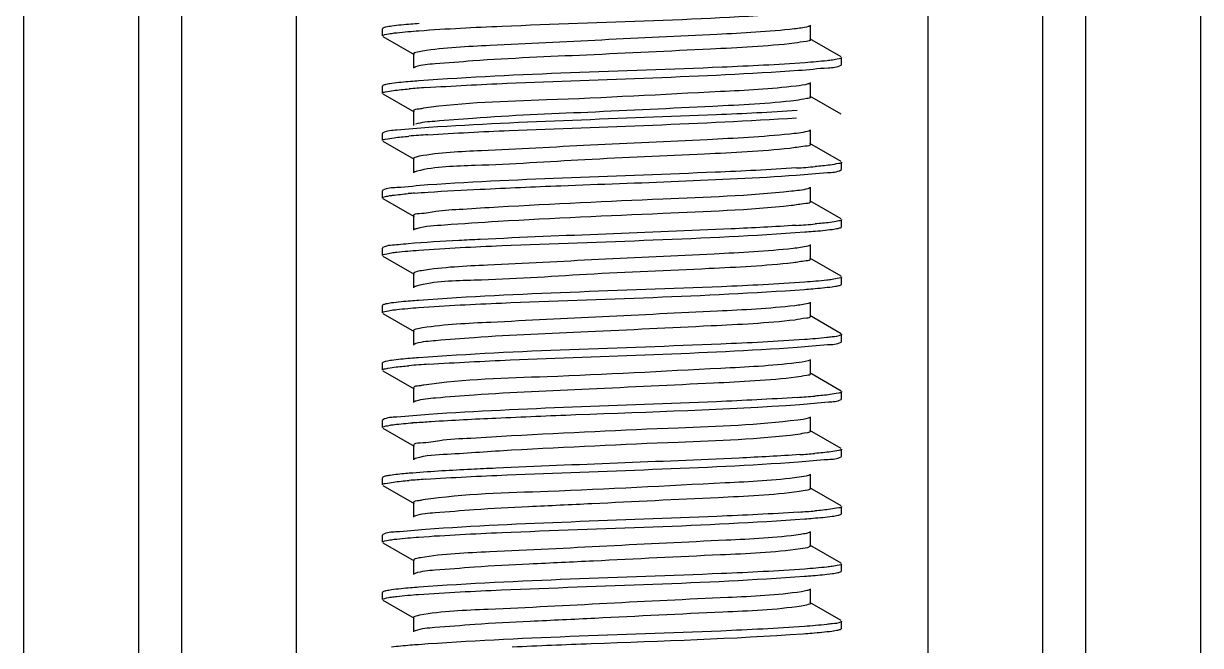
# Model space of a CAD drawing. Extents: x -409572 to -157272, y 600795 to 878326.
# Drawn here: x -397030.8 to -396725.7, y 821226.8 to 821388.1 of the extents above; entities that cross this region are included whole.
import ezdxf

# ---------------------------------------------------------------- set-up
doc = ezdxf.new("R2010")
doc.units = 0
doc.header["$LTSCALE"] = 1000
doc.header["$MEASUREMENT"] = 0
doc.layers.get('0').update_dxf_attribs({"linetype": 'CONTINUOUS'})

msp = doc.modelspace()

# ---------------------------------------------------------------- linework, layer by layer
at = {"linetype": 'CONTINUOUS'}
for p, q in [((-397030.76, 822308.34), (-397030.76, 819345.2)), ((-397000.99, 822308.34), (-397000.99, 819345.2)), ((-396989.83, 822308.34), (-396989.83, 819345.2)), ((-396960.07, 822308.34), (-396960.07, 819345.2)), ((-396796.35, 822308.34), (-396796.35, 819345.2)), ((-396766.59, 822308.34), (-396766.59, 819345.2)), ((-396755.43, 822308.34), (-396755.43, 819345.2)), ((-396725.66, 822308.34), (-396725.66, 819345.2)), ((-396937.6, 821386.91), (-396937.74, 821386.75)), ((-396937.74, 821384.89), (-396937.74, 821386.75)), ((-396937.74, 821384.89), (-396937.74, 821386.75)), ((-396826.73, 821383.95), (-396826.73, 821387.68)), ((-396937.6, 821384.72), (-396929.52, 821380.05)), ((-396818.82, 821379.47), (-396826.9, 821384.14)), ((-396929.69, 821380.23), (-396929.69, 821376.51)), ((-396818.68, 821377.44), (-396818.68, 821379.3)), ((-396818.68, 821377.44), (-396818.68, 821379.3)), ((-396818.82, 821377.28), (-396818.68, 821377.44)), ((-396937.6, 821372.03), (-396937.74, 821371.86)), ((-396937.74, 821370), (-396937.74, 821371.86)), ((-396937.74, 821370), (-396937.74, 821371.86)), ((-396826.73, 821369.07), (-396826.73, 821372.79)), ((-396937.6, 821369.84), (-396929.52, 821365.16)), ((-396818.82, 821364.58), (-396826.9, 821369.26)), ((-396929.69, 821365.35), (-396929.69, 821361.63)), ((-396937.6, 821359.75), (-396937.74, 821359.59)), ((-396937.74, 821357.73), (-396937.74, 821359.59)), ((-396937.74, 821357.73), (-396937.74, 821359.59)), ((-396826.73, 821356.8), (-396826.73, 821360.52)), ((-396937.6, 821357.57), (-396929.52, 821352.89)), ((-396818.82, 821352.31), (-396826.9, 821356.99)), ((-396929.69, 821353.08), (-396929.69, 821349.36)), ((-396818.68, 821350.29), (-396818.68, 821352.15)), ((-396818.68, 821350.29), (-396818.68, 821352.15)), ((-396818.82, 821350.13), (-396818.68, 821350.29)), ((-396826.73, 821341.92), (-396826.73, 821345.64)), ((-396937.6, 821344.87), (-396937.74, 821344.71)), ((-396937.74, 821342.85), (-396937.74, 821344.71)), ((-396937.74, 821342.85), (-396937.74, 821344.71)), ((-396937.6, 821342.68), (-396929.52, 821338.01)), ((-396818.82, 821337.43), (-396826.9, 821342.11)), ((-396929.69, 821338.2), (-396929.69, 821334.48)), ((-396818.68, 821335.41), (-396818.68, 821337.27)), ((-396818.68, 821335.41), (-396818.68, 821337.27)), ((-396818.82, 821335.24), (-396818.68, 821335.41)), ((-396826.73, 821327.03), (-396826.73, 821330.75)), ((-396937.6, 821329.99), (-396937.74, 821329.82)), ((-396937.74, 821327.96), (-396937.74, 821329.82)), ((-396937.74, 821327.96), (-396937.74, 821329.82)), ((-396937.6, 821327.8), (-396929.52, 821323.12)), ((-396818.82, 821322.55), (-396826.9, 821327.22)), ((-396929.69, 821323.31), (-396929.69, 821319.59)), ((-396818.68, 821320.52), (-396818.68, 821322.38)), ((-396818.68, 821320.52), (-396818.68, 821322.38)), ((-396818.82, 821320.36), (-396818.68, 821320.52)), ((-396937.6, 821315.1), (-396937.74, 821314.94)), ((-396937.74, 821313.08), (-396937.74, 821314.94)), ((-396937.74, 821313.08), (-396937.74, 821314.94)), ((-396826.73, 821312.15), (-396826.73, 821315.87)), ((-396937.6, 821312.92), (-396929.52, 821308.24)), ((-396818.82, 821307.66), (-396826.9, 821312.34)), ((-396929.69, 821308.43), (-396929.69, 821304.71)), ((-396818.68, 821305.64), (-396818.68, 821307.5)), ((-396818.68, 821305.64), (-396818.68, 821307.5)), ((-396818.82, 821305.48), (-396818.68, 821305.64)), ((-396937.6, 821300.22), (-396937.74, 821300.06)), ((-396937.74, 821298.2), (-396937.74, 821300.06)), ((-396937.74, 821298.2), (-396937.74, 821300.06)), ((-396826.73, 821297.27), (-396826.73, 821300.99)), ((-396937.6, 821298.04), (-396929.52, 821293.36)), ((-396818.82, 821292.78), (-396826.9, 821297.46)), ((-396929.69, 821293.55), (-396929.69, 821289.83)), ((-396818.82, 821290.59), (-396818.68, 821290.76)), ((-396818.68, 821290.76), (-396818.68, 821292.62)), ((-396818.68, 821290.76), (-396818.68, 821292.62)), ((-396937.6, 821285.34), (-396937.74, 821285.18)), ((-396937.74, 821283.32), (-396937.74, 821285.18)), ((-396937.74, 821283.32), (-396937.74, 821285.18)), ((-396826.73, 821282.38), (-396826.73, 821286.11)), ((-396937.6, 821283.15), (-396929.52, 821278.48)), ((-396818.82, 821277.9), (-396826.9, 821282.57)), ((-396929.69, 821278.66), (-396929.69, 821274.94)), ((-396818.82, 821275.71), (-396818.68, 821275.87)), ((-396818.68, 821275.87), (-396818.68, 821277.73)), ((-396818.68, 821275.87), (-396818.68, 821277.73)), ((-396937.6, 821270.46), (-396937.74, 821270.29)), ((-396937.74, 821268.43), (-396937.74, 821270.29)), ((-396937.74, 821268.43), (-396937.74, 821270.29)), ((-396826.73, 821267.5), (-396826.73, 821271.22)), ((-396937.6, 821268.27), (-396929.52, 821263.59)), ((-396818.82, 821263.01), (-396826.9, 821267.69)), ((-396929.69, 821263.78), (-396929.69, 821260.06)), ((-396818.82, 821260.83), (-396818.68, 821260.99)), ((-396818.68, 821260.99), (-396818.68, 821262.85)), ((-396818.68, 821260.99), (-396818.68, 821262.85)), ((-396937.6, 821255.57), (-396937.74, 821255.41)), ((-396937.74, 821253.55), (-396937.74, 821255.41)), ((-396937.74, 821253.55), (-396937.74, 821255.41)), ((-396826.73, 821252.62), (-396826.73, 821256.34)), ((-396937.6, 821253.39), (-396929.52, 821248.71)), ((-396818.82, 821248.13), (-396826.9, 821252.81)), ((-396929.69, 821248.9), (-396929.69, 821245.18)), ((-396818.68, 821246.11), (-396818.68, 821247.97)), ((-396818.68, 821246.11), (-396818.68, 821247.97)), ((-396929.23, 821245.49), (-396929.52, 821245.37)), ((-396818.82, 821245.94), (-396818.68, 821246.11)), ((-396937.6, 821240.69), (-396937.74, 821240.53)), ((-396937.74, 821238.67), (-396937.74, 821240.53)), ((-396937.74, 821238.67), (-396937.74, 821240.53)), ((-396826.73, 821237.74), (-396826.73, 821241.46)), ((-396937.6, 821238.5), (-396929.52, 821233.83)), ((-396818.82, 821233.25), (-396826.9, 821237.92)), ((-396929.69, 821234.02), (-396929.69, 821230.29)), ((-396818.68, 821231.22), (-396818.68, 821233.08)), ((-396818.68, 821231.22), (-396818.68, 821233.08)), ((-396929.25, 821230.6), (-396929.52, 821230.48)), ((-396818.82, 821231.06), (-396818.68, 821231.22))]:
    msp.add_line(p, q, dxfattribs=at)
for centre, radius, start, end in [((-396909.46, 821116.85), 255.2, 93.8398, 94.8043), ((-396908.6, 821093.75), 266.07, 93.7309, 94.7995), ((-396847.68, 821614.41), 264.34, 273.7477, 274.8005), ((-396915.21, 821160.34), 184.33, 94.6427, 94.9248), ((-396912.47, 821126.82), 217.95, 94.4553, 94.6449), ((-396847.71, 821599.85), 264.67, 273.7437, 274.8009), ((-396908.34, 821030.94), 269.35, 93.6981, 94.7988), ((-396847.41, 821551.44), 260.89, 273.7828, 274.8013), ((-396911.93, 821060.37), 224.89, 94.4275, 94.5797), ((-396846.47, 821524.69), 248.98, 273.9093, 274.8037), ((-396909.52, 821016.08), 254.39, 93.8492, 94.8033), ((-396846.91, 821515.36), 254.55, 273.8479, 274.803)]:
    msp.add_arc(centre, radius, start, end, dxfattribs=at)
for points, knots in [([(-396928.25, 821386.24), (-396921.07, 821386.77), (-396887.7, 821388.4), (-396854.28, 821389.05), (-396828.14, 821390.97)], [0, 0, 0, 0, 0.215407, 1, 1, 1, 1]), ([(-396937.74, 821384.89), (-396937.74, 821385.12), (-396936.55, 821385.32), (-396935.93, 821385.48), (-396935.32, 821385.56)], [0, 0, 0, 0, 0.274415, 1, 1, 1, 1]), ([(-396935.29, 821387.43), (-396935.79, 821387.36), (-396936.57, 821387.22), (-396937.36, 821387.05), (-396937.6, 821386.91)], [0, 0, 0, 0, 0.643741, 1, 1, 1, 1]), ([(-396935.32, 821385.56), (-396934.87, 821385.63), (-396932.52, 821385.91), (-396930.16, 821386.1), (-396928.25, 821386.24)], [0, 0, 0, 0, 0.191381, 1, 1, 1, 1]), ([(-396928.17, 821388.11), (-396928.9, 821388.05), (-396931.28, 821387.87), (-396933.65, 821387.66), (-396935.29, 821387.43)], [0, 0, 0, 0, 0.307276, 1, 1, 1, 1]), ([(-396830.9, 821386.72), (-396837.57, 821385.94), (-396854.25, 821385.1), (-396880.57, 821383.88), (-396906.01, 821382.54), (-396921.57, 821381.85), (-396927.37, 821380.95)], [0, 0, 0, 0, 0.208516, 0.518039, 0.81764, 1, 1, 1, 1]), ([(-396826.9, 821387.49), (-396827.05, 821387.4), (-396828.37, 821386.99), (-396829.72, 821386.85), (-396830.9, 821386.72)], [0, 0, 0, 0, 0.131982, 1, 1, 1, 1]), ([(-396830.9, 821383), (-396838.13, 821382.15), (-396856.14, 821381.32), (-396883.91, 821379.91), (-396907.78, 821378.98), (-396922.48, 821377.74), (-396927.5, 821377.37), (-396929.13, 821376.86)], [0, 0, 0, 0, 0.222005, 0.548688, 0.848211, 0.948158, 1, 1, 1, 1]), ([(-396826.73, 821383.95), (-396826.73, 821383.57), (-396828.84, 821383.41), (-396829.85, 821383.12), (-396830.9, 821383)], [0, 0, 0, 0, 0.268827, 1, 1, 1, 1]), ([(-396927.37, 821380.95), (-396927.95, 821380.86), (-396928.57, 821380.71), (-396929.68, 821380.46), (-396929.69, 821380.23)], [0, 0, 0, 0, 0.721013, 1, 1, 1, 1]), ([(-396818.68, 821379.3), (-396818.68, 821379.07), (-396819.86, 821378.87), (-396820.48, 821378.71), (-396821.09, 821378.63)], [0, 0, 0, 0, 0.274505, 1, 1, 1, 1]), ([(-396929.13, 821376.86), (-396929.2, 821376.84), (-396929.34, 821376.79), (-396929.47, 821376.73), (-396929.52, 821376.7)], [0, 0, 0, 0, 0.563231, 1, 1, 1, 1]), ([(-396828.14, 821377.95), (-396835.31, 821377.42), (-396868.68, 821375.8), (-396902.1, 821375.14), (-396928.25, 821373.22)], [0, 0, 0, 0, 0.215206, 1, 1, 1, 1]), ([(-396926.55, 821371.48), (-396919.5, 821371.96), (-396887.28, 821373.51), (-396855.02, 821374.25), (-396829.88, 821375.97)], [0, 0, 0, 0, 0.219091, 1, 1, 1, 1]), ([(-396829.88, 821375.97), (-396827.32, 821376.14), (-396823.73, 821376.64), (-396819.82, 821376.71), (-396818.82, 821377.28)], [0, 0, 0, 0, 0.690238, 1, 1, 1, 1]), ([(-396821.09, 821378.63), (-396821.54, 821378.56), (-396823.88, 821378.28), (-396826.23, 821378.09), (-396828.14, 821377.95)], [0, 0, 0, 0, 0.191317, 1, 1, 1, 1]), ([(-396928.25, 821373.22), (-396928.97, 821373.17), (-396931.33, 821372.98), (-396933.69, 821372.77), (-396935.32, 821372.54)], [0, 0, 0, 0, 0.307434, 1, 1, 1, 1]), ([(-396937.74, 821370), (-396937.74, 821370.27), (-396936.32, 821370.45), (-396935.61, 821370.64), (-396934.89, 821370.74)], [0, 0, 0, 0, 0.271629, 1, 1, 1, 1]), ([(-396935.32, 821372.54), (-396935.82, 821372.47), (-396936.58, 821372.34), (-396937.36, 821372.16), (-396937.6, 821372.03)], [0, 0, 0, 0, 0.643277, 1, 1, 1, 1]), ([(-396830.5, 821371.88), (-396837.01, 821371.08), (-396858.61, 821370.05), (-396890.76, 821368.22), (-396916.52, 821367.65), (-396927.05, 821366.11)], [0, 0, 0, 0, 0.203452, 0.669893, 1, 1, 1, 1]), ([(-396826.9, 821372.6), (-396827.04, 821372.52), (-396828.22, 821372.14), (-396829.44, 821372.01), (-396830.5, 821371.88)], [0, 0, 0, 0, 0.134844, 1, 1, 1, 1]), ([(-396830.5, 821368.16), (-396837.66, 821367.28), (-396855.7, 821366.47), (-396883.6, 821365.03), (-396907.7, 821364.12), (-396922.52, 821362.84), (-396927.57, 821362.49), (-396929.18, 821361.96)], [0, 0, 0, 0, 0.219023, 0.546829, 0.848448, 0.948708, 1, 1, 1, 1]), ([(-396826.73, 821369.07), (-396826.73, 821368.72), (-396828.63, 821368.54), (-396829.56, 821368.28), (-396830.5, 821368.16)], [0, 0, 0, 0, 0.270217, 1, 1, 1, 1]), ([(-396927.05, 821366.11), (-396927.44, 821366.06), (-396928.18, 821365.84), (-396929.68, 821365.88), (-396929.69, 821365.35)], [0, 0, 0, 0, 0.421526, 1, 1, 1, 1]), ([(-396830.2, 821365.53), (-396837.17, 821365.06), (-396869.01, 821363.53), (-396900.88, 821362.76), (-396925.72, 821361.12)], [0, 0, 0, 0, 0.219007, 1, 1, 1, 1]), ([(-396925.72, 821361.12), (-396928.47, 821360.94), (-396932.33, 821360.41), (-396936.53, 821360.37), (-396937.6, 821359.75)], [0, 0, 0, 0, 0.691503, 1, 1, 1, 1]), ([(-396925.91, 821359.25), (-396918.9, 821359.72), (-396887.06, 821361.24), (-396855.19, 821362), (-396830.4, 821363.66)], [0, 0, 0, 0, 0.220571, 1, 1, 1, 1]), ([(-396937.74, 821357.73), (-396937.74, 821358.01), (-396936.23, 821358.18), (-396935.47, 821358.39), (-396934.71, 821358.49)], [0, 0, 0, 0, 0.270691, 1, 1, 1, 1]), ([(-396832.13, 821359.43), (-396839.24, 821358.69), (-396856.48, 821357.81), (-396883.15, 821356.64), (-396907.99, 821355.21), (-396922.87, 821354.66), (-396928.16, 821353.66)], [0, 0, 0, 0, 0.222949, 0.537937, 0.832059, 1, 1, 1, 1]), ([(-396826.9, 821360.33), (-396827.09, 821360.22), (-396828.82, 821359.74), (-396830.58, 821359.59), (-396832.13, 821359.43)], [0, 0, 0, 0, 0.124926, 1, 1, 1, 1]), ([(-396832.13, 821355.71), (-396839.46, 821354.95), (-396857.19, 821354.05), (-396884.43, 821352.93), (-396909.2, 821351.26), (-396923.89, 821351.02), (-396928.8, 821349.8)], [0, 0, 0, 0, 0.22824, 0.54962, 0.84357, 1, 1, 1, 1]), ([(-396826.74, 821356.8), (-396826.73, 821356.31), (-396829.51, 821356.25), (-396830.78, 821355.85), (-396832.13, 821355.71)], [0, 0, 0, 0, 0.265953, 1, 1, 1, 1]), ([(-396928.16, 821353.66), (-396928.55, 821353.58), (-396928.99, 821353.48), (-396929.68, 821353.24), (-396929.68, 821353.08)], [0, 0, 0, 0, 0.710384, 1, 1, 1, 1]), ([(-396818.68, 821352.15), (-396818.68, 821351.87), (-396820.18, 821351.7), (-396820.93, 821351.49), (-396821.68, 821351.39)], [0, 0, 0, 0, 0.270828, 1, 1, 1, 1]), ([(-396928.8, 821349.8), (-396928.94, 821349.76), (-396929.19, 821349.69), (-396929.43, 821349.6), (-396929.52, 821349.55)], [0, 0, 0, 0, 0.588567, 1, 1, 1, 1]), ([(-396830.4, 821350.64), (-396837.4, 821350.17), (-396869.24, 821348.64), (-396901.11, 821347.88), (-396925.91, 821346.23)], [0, 0, 0, 0, 0.220044, 1, 1, 1, 1]), ([(-396912.35, 821345.12), (-396905.4, 821345.46), (-396878.09, 821346.64), (-396850.76, 821347.42), (-396830.43, 821348.77)], [0, 0, 0, 0, 0.25454, 1, 1, 1, 1]), ([(-396830.43, 821348.77), (-396827.74, 821348.95), (-396823.97, 821349.48), (-396819.87, 821349.53), (-396818.82, 821350.13)], [0, 0, 0, 0, 0.69109, 1, 1, 1, 1]), ([(-396925.91, 821346.23), (-396928.62, 821346.05), (-396932.41, 821345.52), (-396936.55, 821345.47), (-396937.6, 821344.87)], [0, 0, 0, 0, 0.691213, 1, 1, 1, 1]), ([(-396826.9, 821345.45), (-396827.07, 821345.35), (-396828.65, 821344.89), (-396830.27, 821344.74), (-396831.67, 821344.59)], [0, 0, 0, 0, 0.127252, 1, 1, 1, 1]), ([(-396937.74, 821342.85), (-396937.74, 821343.02), (-396936.93, 821343.23), (-396936.47, 821343.34), (-396936.04, 821343.42)], [0, 0, 0, 0, 0.28203, 1, 1, 1, 1]), ([(-396936.04, 821343.42), (-396935.72, 821343.47), (-396934.06, 821343.71), (-396932.38, 821343.87), (-396931.03, 821343.98)], [0, 0, 0, 0, 0.190713, 1, 1, 1, 1]), ([(-396929.41, 821344.12), (-396928.24, 821344.21), (-396922.56, 821344.61), (-396916.87, 821344.9), (-396912.35, 821345.12)], [0, 0, 0, 0, 0.205696, 1, 1, 1, 1]), ([(-396831.67, 821344.59), (-396842.75, 821343.4), (-396868.15, 821342.47), (-396893.5, 821341.27), (-396907.73, 821340.47)], [0, 0, 0, 0, 0.438605, 1, 1, 1, 1]), ([(-396907.73, 821340.47), (-396910.79, 821340.3), (-396916.01, 821339.92), (-396923.35, 821339.58), (-396926.72, 821338.76), (-396929.68, 821338.72), (-396929.68, 821338.2)], [0, 0, 0, 0, 0.415, 0.730895, 0.928614, 1, 1, 1, 1]), ([(-396831.67, 821340.87), (-396842.75, 821339.68), (-396868.15, 821338.75), (-396893.5, 821337.55), (-396907.73, 821336.75)], [0, 0, 0, 0, 0.438605, 1, 1, 1, 1]), ([(-396826.73, 821341.92), (-396826.73, 821341.46), (-396829.26, 821341.37), (-396830.44, 821341), (-396831.67, 821340.87)], [0, 0, 0, 0, 0.266804, 1, 1, 1, 1]), ([(-396907.73, 821336.75), (-396912.36, 821336.49), (-396919.4, 821335.93), (-396926.53, 821335.52), (-396928.9, 821334.89)], [0, 0, 0, 0, 0.654734, 1, 1, 1, 1]), ([(-396818.68, 821337.27), (-396818.68, 821336.98), (-396820.17, 821336.81), (-396820.92, 821336.61), (-396821.68, 821336.51)], [0, 0, 0, 0, 0.270838, 1, 1, 1, 1]), ([(-396928.9, 821334.89), (-396929.02, 821334.86), (-396929.23, 821334.79), (-396929.44, 821334.71), (-396929.52, 821334.66)], [0, 0, 0, 0, 0.581773, 1, 1, 1, 1]), ([(-396928.3, 821329.32), (-396921.14, 821329.84), (-396887.78, 821331.47), (-396854.38, 821332.13), (-396828.24, 821334.04)], [0, 0, 0, 0, 0.214998, 1, 1, 1, 1]), ([(-396830.43, 821335.75), (-396836.05, 821335.38), (-396863.35, 821334.02), (-396890.67, 821333.15), (-396912.35, 821332.1)], [0, 0, 0, 0, 0.205964, 1, 1, 1, 1]), ([(-396828.24, 821334.04), (-396827.51, 821334.1), (-396825.13, 821334.28), (-396822.76, 821334.49), (-396821.12, 821334.72)], [0, 0, 0, 0, 0.307332, 1, 1, 1, 1]), ([(-396821.12, 821334.72), (-396820.62, 821334.79), (-396819.85, 821334.93), (-396819.06, 821335.1), (-396818.82, 821335.24)], [0, 0, 0, 0, 0.643619, 1, 1, 1, 1]), ([(-396931.03, 821330.96), (-396931.87, 821330.89), (-396934.04, 821330.59), (-396936.42, 821330.67), (-396937.6, 821329.99)], [0, 0, 0, 0, 0.38307, 1, 1, 1, 1]), ([(-396912.35, 821332.1), (-396914.21, 821332.01), (-396920.44, 821331.69), (-396926.67, 821331.34), (-396931.03, 821330.96)], [0, 0, 0, 0, 0.299335, 1, 1, 1, 1]), ([(-396826.9, 821330.57), (-396827.06, 821330.47), (-396828.49, 821330.04), (-396829.96, 821329.9), (-396831.24, 821329.76)], [0, 0, 0, 0, 0.129757, 1, 1, 1, 1]), ([(-396937.74, 821327.96), (-396937.74, 821328.2), (-396936.56, 821328.39), (-396935.94, 821328.55), (-396935.34, 821328.64)], [0, 0, 0, 0, 0.27455, 1, 1, 1, 1]), ([(-396935.34, 821328.64), (-396934.89, 821328.7), (-396932.55, 821328.99), (-396930.2, 821329.18), (-396928.3, 821329.32)], [0, 0, 0, 0, 0.19129, 1, 1, 1, 1]), ([(-396831.24, 821329.76), (-396838.05, 821328.99), (-396854.9, 821328.14), (-396881.33, 821326.93), (-396906.6, 821325.57), (-396921.96, 821324.91), (-396927.62, 821323.99)], [0, 0, 0, 0, 0.212745, 0.523869, 0.821865, 1, 1, 1, 1]), ([(-396831.24, 821326.04), (-396838.48, 821325.22), (-396856.35, 821324.33), (-396883.96, 821323.22), (-396909.13, 821321.4), (-396924.12, 821321.34), (-396928.98, 821319.98)], [0, 0, 0, 0, 0.223258, 0.547569, 0.845448, 1, 1, 1, 1]), ([(-396826.73, 821327.03), (-396826.73, 821326.62), (-396829.03, 821326.49), (-396830.11, 821326.16), (-396831.24, 821326.04)], [0, 0, 0, 0, 0.26783, 1, 1, 1, 1]), ([(-396927.62, 821323.99), (-396928.14, 821323.9), (-396928.7, 821323.77), (-396929.68, 821323.52), (-396929.69, 821323.31)], [0, 0, 0, 0, 0.718436, 1, 1, 1, 1]), ([(-396821.12, 821321.7), (-396821.58, 821321.64), (-396823.94, 821321.35), (-396826.32, 821321.16), (-396828.24, 821321.02)], [0, 0, 0, 0, 0.19147, 1, 1, 1, 1]), ([(-396818.68, 821322.38), (-396818.68, 821322.15), (-396819.88, 821321.95), (-396820.51, 821321.79), (-396821.12, 821321.7)], [0, 0, 0, 0, 0.274248, 1, 1, 1, 1]), ([(-396928.98, 821319.98), (-396929.09, 821319.95), (-396929.27, 821319.9), (-396929.45, 821319.82), (-396929.52, 821319.78)], [0, 0, 0, 0, 0.575828, 1, 1, 1, 1]), ([(-396928.34, 821314.43), (-396921.19, 821314.96), (-396887.86, 821316.58), (-396854.48, 821317.25), (-396828.34, 821319.15)], [0, 0, 0, 0, 0.214643, 1, 1, 1, 1]), ([(-396828.24, 821321.02), (-396835.42, 821320.5), (-396868.78, 821318.87), (-396902.18, 821318.22), (-396928.3, 821316.29)], [0, 0, 0, 0, 0.215728, 1, 1, 1, 1]), ([(-396828.34, 821319.15), (-396827.61, 821319.21), (-396825.21, 821319.39), (-396822.8, 821319.61), (-396821.15, 821319.84)], [0, 0, 0, 0, 0.307278, 1, 1, 1, 1]), ([(-396821.15, 821319.84), (-396820.64, 821319.91), (-396819.86, 821320.04), (-396819.07, 821320.22), (-396818.82, 821320.36)], [0, 0, 0, 0, 0.644079, 1, 1, 1, 1]), ([(-396935.34, 821315.62), (-396935.83, 821315.55), (-396936.59, 821315.42), (-396937.36, 821315.24), (-396937.6, 821315.1)], [0, 0, 0, 0, 0.642977, 1, 1, 1, 1]), ([(-396928.3, 821316.29), (-396929.02, 821316.24), (-396931.37, 821316.06), (-396933.72, 821315.85), (-396935.34, 821315.62)], [0, 0, 0, 0, 0.307533, 1, 1, 1, 1]), ([(-396826.9, 821315.68), (-396827.05, 821315.59), (-396828.34, 821315.19), (-396829.67, 821315.06), (-396830.83, 821314.92)], [0, 0, 0, 0, 0.132446, 1, 1, 1, 1]), ([(-396937.74, 821313.08), (-396937.74, 821313.31), (-396936.57, 821313.51), (-396935.95, 821313.67), (-396935.34, 821313.76)], [0, 0, 0, 0, 0.274625, 1, 1, 1, 1]), ([(-396935.34, 821313.76), (-396934.9, 821313.82), (-396932.57, 821314.1), (-396930.23, 821314.29), (-396928.34, 821314.43)], [0, 0, 0, 0, 0.191275, 1, 1, 1, 1]), ([(-396830.83, 821314.92), (-396837.47, 821314.14), (-396854.13, 821313.31), (-396880.41, 821312.08), (-396905.89, 821310.75), (-396921.48, 821310.05), (-396927.32, 821309.15)], [0, 0, 0, 0, 0.207666, 0.516866, 0.81679, 1, 1, 1, 1]), ([(-396826.73, 821312.15), (-396826.73, 821311.77), (-396828.81, 821311.61), (-396829.8, 821311.32), (-396830.83, 821311.2)], [0, 0, 0, 0, 0.269044, 1, 1, 1, 1]), ([(-396927.32, 821309.15), (-396927.91, 821309.06), (-396928.54, 821308.9), (-396929.68, 821308.66), (-396929.69, 821308.43)], [0, 0, 0, 0, 0.721489, 1, 1, 1, 1]), ([(-396830.83, 821311.2), (-396838.01, 821310.35), (-396855.93, 821309.52), (-396883.62, 821308.12), (-396907.48, 821307.18), (-396922.28, 821305.96), (-396927.37, 821305.57), (-396929.05, 821305.08)], [0, 0, 0, 0, 0.220439, 0.545965, 0.845865, 0.946757, 1, 1, 1, 1]), ([(-396828.34, 821306.13), (-396835.54, 821305.61), (-396868.87, 821303.98), (-396902.25, 821303.33), (-396928.34, 821301.41)], [0, 0, 0, 0, 0.216242, 1, 1, 1, 1]), ([(-396821.15, 821306.81), (-396821.61, 821306.75), (-396824, 821306.46), (-396826.4, 821306.27), (-396828.34, 821306.13)], [0, 0, 0, 0, 0.191504, 1, 1, 1, 1]), ([(-396818.68, 821307.5), (-396818.68, 821307.42), (-396819.56, 821306.87), (-396820.37, 821306.92), (-396821.15, 821306.81)], [0, 0, 0, 0, 0.088885, 1, 1, 1, 1]), ([(-396929.05, 821305.08), (-396929.14, 821305.05), (-396929.3, 821305), (-396929.46, 821304.93), (-396929.52, 821304.9)], [0, 0, 0, 0, 0.570334, 1, 1, 1, 1]), ([(-396925.72, 821299.73), (-396918.67, 821300.2), (-396886.83, 821301.72), (-396854.95, 821302.48), (-396830.2, 821304.14)], [0, 0, 0, 0, 0.221629, 1, 1, 1, 1]), ([(-396830.2, 821304.14), (-396827.56, 821304.32), (-396823.87, 821304.83), (-396819.85, 821304.89), (-396818.82, 821305.48)], [0, 0, 0, 0, 0.69073, 1, 1, 1, 1]), ([(-396935.34, 821300.73), (-396935.84, 821300.66), (-396936.59, 821300.53), (-396937.36, 821300.36), (-396937.6, 821300.22)], [0, 0, 0, 0, 0.642812, 1, 1, 1, 1]), ([(-396928.34, 821301.41), (-396929.06, 821301.36), (-396931.4, 821301.17), (-396933.74, 821300.96), (-396935.34, 821300.73)], [0, 0, 0, 0, 0.307553, 1, 1, 1, 1]), ([(-396830.43, 821300.09), (-396836.92, 821299.28), (-396858.49, 821298.26), (-396890.64, 821296.43), (-396916.43, 821295.84), (-396927, 821294.32)], [0, 0, 0, 0, 0.202603, 0.668804, 1, 1, 1, 1]), ([(-396826.9, 821300.8), (-396827.04, 821300.72), (-396828.2, 821300.34), (-396829.4, 821300.21), (-396830.43, 821300.09)], [0, 0, 0, 0, 0.135346, 1, 1, 1, 1]), ([(-396937.74, 821298.2), (-396937.74, 821298.49), (-396936.21, 821298.65), (-396935.44, 821298.86), (-396934.68, 821298.96)], [0, 0, 0, 0, 0.270507, 1, 1, 1, 1]), ([(-396826.73, 821297.27), (-396826.73, 821296.92), (-396828.59, 821296.74), (-396829.51, 821296.48), (-396830.43, 821296.36)], [0, 0, 0, 0, 0.270473, 1, 1, 1, 1]), ([(-396927, 821294.32), (-396927.39, 821294.26), (-396928.15, 821294.04), (-396929.68, 821294.09), (-396929.69, 821293.55)], [0, 0, 0, 0, 0.421733, 1, 1, 1, 1]), ([(-396830.43, 821296.36), (-396837.55, 821295.48), (-396855.49, 821294.67), (-396883.32, 821293.25), (-396907.41, 821292.31), (-396922.33, 821291.07), (-396927.44, 821290.69), (-396929.1, 821290.18)], [0, 0, 0, 0, 0.21746, 0.544109, 0.846107, 0.947311, 1, 1, 1, 1]), ([(-396830.2, 821291.12), (-396837.16, 821290.65), (-396869, 821289.12), (-396900.88, 821288.35), (-396925.72, 821286.71)], [0, 0, 0, 0, 0.218973, 1, 1, 1, 1]), ([(-396829.49, 821289.31), (-396827.02, 821289.48), (-396823.56, 821289.96), (-396819.79, 821290.04), (-396818.82, 821290.59)], [0, 0, 0, 0, 0.689563, 1, 1, 1, 1]), ([(-396818.68, 821292.62), (-396818.68, 821292.34), (-396820.15, 821292.17), (-396820.89, 821291.96), (-396821.63, 821291.87)], [0, 0, 0, 0, 0.271064, 1, 1, 1, 1]), ([(-396929.1, 821290.18), (-396929.19, 821290.16), (-396929.33, 821290.11), (-396929.47, 821290.05), (-396929.52, 821290.01)], [0, 0, 0, 0, 0.565364, 1, 1, 1, 1]), ([(-396908.32, 821285.78), (-396901.41, 821286.1), (-396875.13, 821287.22), (-396848.83, 821287.97), (-396829.49, 821289.31)], [0, 0, 0, 0, 0.263095, 1, 1, 1, 1]), ([(-396925.72, 821286.71), (-396928.47, 821286.53), (-396932.32, 821285.99), (-396936.53, 821285.95), (-396937.6, 821285.34)], [0, 0, 0, 0, 0.691512, 1, 1, 1, 1]), ([(-396935.74, 821283.93), (-396935.37, 821283.99), (-396933.42, 821284.25), (-396931.47, 821284.42), (-396929.88, 821284.55)], [0, 0, 0, 0, 0.191021, 1, 1, 1, 1]), ([(-396929.29, 821284.59), (-396927.88, 821284.7), (-396920.9, 821285.18), (-396913.9, 821285.52), (-396908.32, 821285.78)], [0, 0, 0, 0, 0.201424, 1, 1, 1, 1]), ([(-396830.06, 821285.25), (-396840.33, 821283.91), (-396865.14, 821283.15), (-396889.86, 821281.9), (-396904.24, 821281.13)], [0, 0, 0, 0, 0.418207, 1, 1, 1, 1]), ([(-396826.9, 821285.92), (-396827.03, 821285.84), (-396828.06, 821285.49), (-396829.14, 821285.37), (-396830.06, 821285.25)], [0, 0, 0, 0, 0.138483, 1, 1, 1, 1]), ([(-396937.74, 821283.32), (-396937.74, 821283.51), (-396936.78, 821283.72), (-396936.24, 821283.85), (-396935.74, 821283.93)], [0, 0, 0, 0, 0.278252, 1, 1, 1, 1]), ([(-396830.06, 821281.53), (-396840.33, 821280.19), (-396865.14, 821279.43), (-396889.86, 821278.18), (-396904.24, 821277.41)], [0, 0, 0, 0, 0.418207, 1, 1, 1, 1]), ([(-396826.73, 821282.38), (-396826.73, 821282.07), (-396828.39, 821281.86), (-396829.22, 821281.64), (-396830.06, 821281.53)], [0, 0, 0, 0, 0.272138, 1, 1, 1, 1]), ([(-396904.24, 821281.13), (-396907.76, 821280.94), (-396913.79, 821280.51), (-396922.3, 821280.19), (-396926.19, 821279.21), (-396929.68, 821279.28), (-396929.69, 821278.66)], [0, 0, 0, 0, 0.411949, 0.728681, 0.928197, 1, 1, 1, 1]), ([(-396929.15, 821275.28), (-396929.22, 821275.26), (-396929.35, 821275.22), (-396929.47, 821275.16), (-396929.52, 821275.13)], [0, 0, 0, 0, 0.560801, 1, 1, 1, 1]), ([(-396904.24, 821277.41), (-396909.81, 821277.11), (-396918.05, 821276.38), (-396926.52, 821276.13), (-396929.15, 821275.28)], [0, 0, 0, 0, 0.668187, 1, 1, 1, 1]), ([(-396829.49, 821276.28), (-396834.75, 821275.92), (-396861.02, 821274.58), (-396887.31, 821273.73), (-396908.32, 821272.76)], [0, 0, 0, 0, 0.200271, 1, 1, 1, 1]), ([(-396829.83, 821274.4), (-396827.28, 821274.57), (-396823.71, 821275.07), (-396819.81, 821275.14), (-396818.82, 821275.71)], [0, 0, 0, 0, 0.690138, 1, 1, 1, 1]), ([(-396818.68, 821277.73), (-396818.68, 821277.47), (-396820.05, 821277.29), (-396820.75, 821277.1), (-396821.44, 821277.01)], [0, 0, 0, 0, 0.272105, 1, 1, 1, 1]), ([(-396908.32, 821272.76), (-396910.45, 821272.66), (-396917.65, 821272.31), (-396924.84, 821271.93), (-396929.88, 821271.52)], [0, 0, 0, 0, 0.296988, 1, 1, 1, 1]), ([(-396926.6, 821269.9), (-396919.55, 821270.39), (-396887.29, 821271.94), (-396854.99, 821272.68), (-396829.83, 821274.4)], [0, 0, 0, 0, 0.218971, 1, 1, 1, 1]), ([(-396937.74, 821268.43), (-396937.74, 821268.7), (-396936.32, 821268.88), (-396935.61, 821269.08), (-396934.89, 821269.17)], [0, 0, 0, 0, 0.271637, 1, 1, 1, 1]), ([(-396935.74, 821270.91), (-396936.14, 821270.85), (-396936.77, 821270.73), (-396937.4, 821270.57), (-396937.6, 821270.46)], [0, 0, 0, 0, 0.635229, 1, 1, 1, 1]), ([(-396929.88, 821271.52), (-396930.49, 821271.47), (-396932.44, 821271.31), (-396934.4, 821271.12), (-396935.74, 821270.91)], [0, 0, 0, 0, 0.308017, 1, 1, 1, 1]), ([(-396829.7, 821270.41), (-396836.04, 821269.54), (-396857.78, 821268.57), (-396890.23, 821266.63), (-396916.5, 821266.14), (-396927.23, 821264.52)], [0, 0, 0, 0, 0.196527, 0.666696, 1, 1, 1, 1]), ([(-396826.9, 821271.03), (-396827.02, 821270.97), (-396827.93, 821270.65), (-396828.89, 821270.53), (-396829.7, 821270.41)], [0, 0, 0, 0, 0.141904, 1, 1, 1, 1]), ([(-396829.7, 821266.69), (-396836.65, 821265.74), (-396854.61, 821264.97), (-396877.99, 821263.79), (-396899.06, 821262.79), (-396912.65, 821262.13), (-396922.38, 821261.28), (-396927.55, 821260.93), (-396929.19, 821260.39)], [0, 0, 0, 0, 0.211039, 0.539644, 0.704709, 0.845991, 0.948071, 1, 1, 1, 1]), ([(-396826.73, 821267.5), (-396826.73, 821267.22), (-396828.2, 821267), (-396828.96, 821266.8), (-396829.7, 821266.69)], [0, 0, 0, 0, 0.274084, 1, 1, 1, 1]), ([(-396927.23, 821264.52), (-396927.59, 821264.46), (-396928.28, 821264.26), (-396929.69, 821264.28), (-396929.69, 821263.78)], [0, 0, 0, 0, 0.420596, 1, 1, 1, 1]), ([(-396929.19, 821260.39), (-396929.25, 821260.37), (-396929.37, 821260.33), (-396929.48, 821260.28), (-396929.52, 821260.25)], [0, 0, 0, 0, 0.556813, 1, 1, 1, 1]), ([(-396829.83, 821261.38), (-396836.88, 821260.9), (-396869.14, 821259.34), (-396901.44, 821258.6), (-396926.6, 821256.88)], [0, 0, 0, 0, 0.219019, 1, 1, 1, 1]), ([(-396828.24, 821259.63), (-396827.51, 821259.68), (-396825.13, 821259.87), (-396822.76, 821260.08), (-396821.12, 821260.31)], [0, 0, 0, 0, 0.307335, 1, 1, 1, 1]), ([(-396818.68, 821262.85), (-396818.68, 821262.58), (-396820.1, 821262.4), (-396820.82, 821262.21), (-396821.54, 821262.11)], [0, 0, 0, 0, 0.271601, 1, 1, 1, 1]), ([(-396821.12, 821260.31), (-396820.62, 821260.38), (-396819.85, 821260.51), (-396819.06, 821260.69), (-396818.82, 821260.83)], [0, 0, 0, 0, 0.643606, 1, 1, 1, 1]), ([(-396928.3, 821254.9), (-396921.14, 821255.43), (-396887.78, 821257.06), (-396854.38, 821257.72), (-396828.24, 821259.63)], [0, 0, 0, 0, 0.215007, 1, 1, 1, 1]), ([(-396937.74, 821253.55), (-396937.74, 821253.78), (-396936.56, 821253.98), (-396935.94, 821254.14), (-396935.34, 821254.22)], [0, 0, 0, 0, 0.274548, 1, 1, 1, 1]), ([(-396926.6, 821256.88), (-396929.15, 821256.71), (-396932.72, 821256.21), (-396936.61, 821256.14), (-396937.6, 821255.57)], [0, 0, 0, 0, 0.690145, 1, 1, 1, 1]), ([(-396935.34, 821254.22), (-396934.89, 821254.29), (-396932.55, 821254.58), (-396930.2, 821254.76), (-396928.3, 821254.9)], [0, 0, 0, 0, 0.19129, 1, 1, 1, 1]), ([(-396829.36, 821255.58), (-396835.74, 821254.65), (-396852.51, 821253.91), (-396879.36, 821252.59), (-396905.73, 821251.17), (-396921.91, 821250.56), (-396927.82, 821249.54)], [0, 0, 0, 0, 0.195916, 0.50941, 0.817674, 1, 1, 1, 1]), ([(-396826.9, 821256.15), (-396827.16, 821256), (-396828, 821255.8), (-396828.83, 821255.66), (-396829.36, 821255.58)], [0, 0, 0, 0, 0.359626, 1, 1, 1, 1]), ([(-396829.36, 821251.86), (-396836.22, 821250.86), (-396854.17, 821250.13), (-396877.59, 821248.93), (-396898.84, 821247.92), (-396912.57, 821247.26), (-396922.38, 821246.38), (-396927.59, 821246.06), (-396929.23, 821245.49)], [0, 0, 0, 0, 0.207622, 0.537088, 0.703334, 0.845682, 0.948308, 1, 1, 1, 1]), ([(-396826.73, 821252.62), (-396826.73, 821252.53), (-396827.65, 821251.92), (-396828.53, 821251.98), (-396829.36, 821251.86)], [0, 0, 0, 0, 0.090979, 1, 1, 1, 1]), ([(-396927.82, 821249.54), (-396928.29, 821249.46), (-396928.81, 821249.34), (-396929.69, 821249.09), (-396929.69, 821248.9)], [0, 0, 0, 0, 0.716188, 1, 1, 1, 1]), ([(-396818.68, 821247.97), (-396818.68, 821247.73), (-396819.88, 821247.54), (-396820.51, 821247.37), (-396821.12, 821247.29)], [0, 0, 0, 0, 0.274254, 1, 1, 1, 1]), ([(-396828.24, 821246.61), (-396835.42, 821246.08), (-396868.78, 821244.46), (-396902.18, 821243.8), (-396928.3, 821241.88)], [0, 0, 0, 0, 0.215715, 1, 1, 1, 1]), ([(-396828.34, 821244.74), (-396827.6, 821244.79), (-396825.2, 821244.98), (-396822.8, 821245.19), (-396821.15, 821245.42)], [0, 0, 0, 0, 0.307279, 1, 1, 1, 1]), ([(-396821.12, 821247.29), (-396821.57, 821247.22), (-396823.94, 821246.94), (-396826.32, 821246.75), (-396828.24, 821246.61)], [0, 0, 0, 0, 0.191467, 1, 1, 1, 1]), ([(-396821.15, 821245.42), (-396820.64, 821245.49), (-396819.86, 821245.63), (-396819.07, 821245.8), (-396818.82, 821245.94)], [0, 0, 0, 0, 0.644063, 1, 1, 1, 1]), ([(-396928.3, 821241.88), (-396929.02, 821241.83), (-396931.37, 821241.64), (-396933.72, 821241.43), (-396935.34, 821241.2)], [0, 0, 0, 0, 0.307532, 1, 1, 1, 1]), ([(-396928.33, 821240.02), (-396921.19, 821240.54), (-396887.86, 821242.17), (-396854.48, 821242.84), (-396828.34, 821244.74)], [0, 0, 0, 0, 0.214657, 1, 1, 1, 1]), ([(-396937.74, 821238.67), (-396937.74, 821238.9), (-396936.57, 821239.1), (-396935.95, 821239.26), (-396935.34, 821239.34)], [0, 0, 0, 0, 0.274622, 1, 1, 1, 1]), ([(-396935.34, 821241.2), (-396935.83, 821241.13), (-396936.59, 821241), (-396937.36, 821240.83), (-396937.6, 821240.69)], [0, 0, 0, 0, 0.642982, 1, 1, 1, 1]), ([(-396935.34, 821239.34), (-396934.9, 821239.4), (-396932.57, 821239.69), (-396930.23, 821239.88), (-396928.33, 821240.02)], [0, 0, 0, 0, 0.191276, 1, 1, 1, 1]), ([(-396829.05, 821240.74), (-396835.38, 821239.76), (-396852.28, 821239.06), (-396879.37, 821237.71), (-396905.96, 821236.24), (-396922.25, 821235.7), (-396928.09, 821234.61)], [0, 0, 0, 0, 0.193768, 0.50974, 0.82028, 1, 1, 1, 1]), ([(-396826.9, 821241.27), (-396827.13, 821241.13), (-396827.86, 821240.95), (-396828.58, 821240.82), (-396829.05, 821240.74)], [0, 0, 0, 0, 0.365017, 1, 1, 1, 1]), ([(-396829.05, 821237.02), (-396835.8, 821235.97), (-396853.73, 821235.3), (-396877.17, 821234.06), (-396898.61, 821233.05), (-396912.49, 821232.39), (-396922.37, 821231.49), (-396927.63, 821231.18), (-396929.25, 821230.6)], [0, 0, 0, 0, 0.20408, 0.534343, 0.70178, 0.845233, 0.948467, 1, 1, 1, 1]), ([(-396826.73, 821237.74), (-396826.74, 821237.51), (-396827.85, 821237.26), (-396828.47, 821237.11), (-396829.05, 821237.02)], [0, 0, 0, 0, 0.278995, 1, 1, 1, 1]), ([(-396928.09, 821234.61), (-396928.5, 821234.53), (-396928.95, 821234.43), (-396929.69, 821234.18), (-396929.69, 821234.02)], [0, 0, 0, 0, 0.712168, 1, 1, 1, 1]), ([(-396818.68, 821233.08), (-396818.68, 821233.01), (-396819.56, 821232.45), (-396820.37, 821232.51), (-396821.15, 821232.4)], [0, 0, 0, 0, 0.088893, 1, 1, 1, 1]), ([(-396828.34, 821231.72), (-396835.54, 821231.19), (-396868.87, 821229.57), (-396902.25, 821228.92), (-396928.33, 821226.99)], [0, 0, 0, 0, 0.216223, 1, 1, 1, 1]), ([(-396904.1, 821226.44), (-396897.27, 821226.74), (-396872.11, 821227.8), (-396846.92, 821228.52), (-396828.61, 821229.84)], [0, 0, 0, 0, 0.271117, 1, 1, 1, 1]), ([(-396828.61, 821229.84), (-396827.85, 821229.89), (-396825.38, 821230.08), (-396822.92, 821230.3), (-396821.22, 821230.53)], [0, 0, 0, 0, 0.307137, 1, 1, 1, 1]), ([(-396821.15, 821232.4), (-396821.61, 821232.34), (-396824, 821232.05), (-396826.4, 821231.86), (-396828.34, 821231.72)], [0, 0, 0, 0, 0.191504, 1, 1, 1, 1]), ([(-396821.22, 821230.53), (-396820.7, 821230.6), (-396819.89, 821230.74), (-396819.07, 821230.92), (-396818.82, 821231.06)], [0, 0, 0, 0, 0.645207, 1, 1, 1, 1]), ([(-396928.33, 821226.99), (-396929.05, 821226.94), (-396931.39, 821226.76), (-396933.74, 821226.55), (-396935.34, 821226.32)], [0, 0, 0, 0, 0.307553, 1, 1, 1, 1])]:
    msp.add_open_spline(points, degree=3, knots=knots, dxfattribs=at)
for points in [[(-396934.89, 821370.74), (-396933.54, 821370.91), (-396932.19, 821371.04), (-396930.83, 821371.15)], [(-396934.71, 821358.49), (-396933.43, 821358.65), (-396932.15, 821358.77), (-396930.86, 821358.88)], [(-396821.68, 821351.39), (-396822.97, 821351.23), (-396824.27, 821351.11), (-396825.56, 821351)], [(-396821.68, 821336.51), (-396822.97, 821336.35), (-396824.26, 821336.23), (-396825.56, 821336.12)], [(-396934.68, 821298.96), (-396933.41, 821299.12), (-396932.14, 821299.24), (-396930.88, 821299.35)], [(-396821.63, 821291.87), (-396822.94, 821291.7), (-396824.26, 821291.58), (-396825.57, 821291.47)], [(-396821.44, 821277.01), (-396822.83, 821276.83), (-396824.22, 821276.7), (-396825.62, 821276.58)], [(-396934.89, 821269.17), (-396933.54, 821269.34), (-396932.18, 821269.47), (-396930.83, 821269.59)], [(-396821.54, 821262.11), (-396822.89, 821261.94), (-396824.24, 821261.81), (-396825.59, 821261.7)]]:
    msp.add_open_spline(points, degree=3, dxfattribs=at)

doc.saveas('drawing.dxf')
